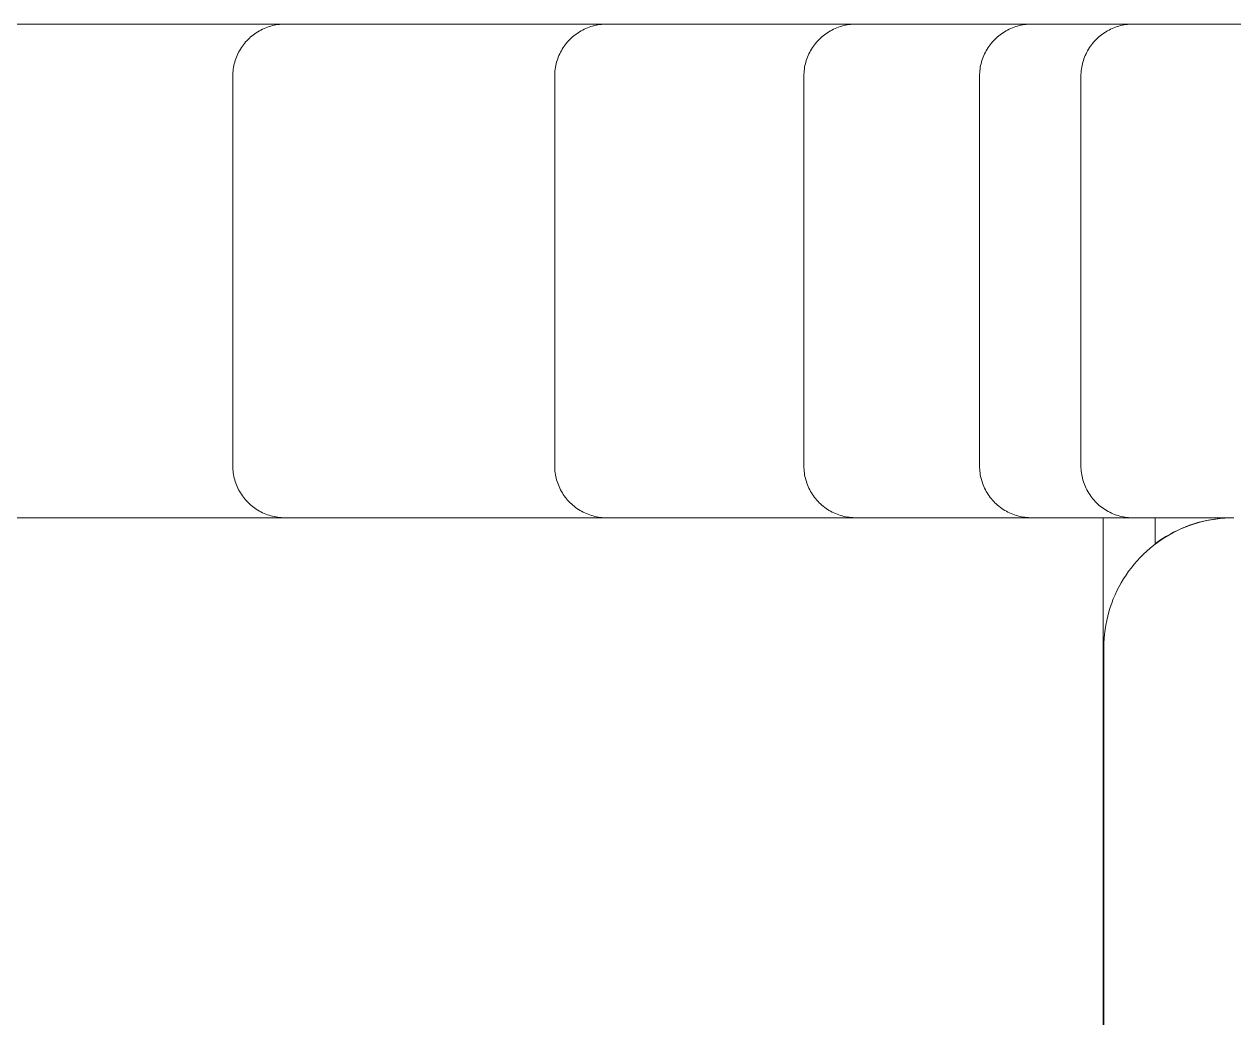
# Model space of a CAD drawing. Header units: inches. Extents: x -6 to 195, y -3 to 126.
# Drawn here: x 161.195 to 164.859, y 123.336 to 126.348 of the extents above; entities that cross this region are included whole.
import ezdxf

# ---------------------------------------------------------------- set-up
doc = ezdxf.new("R2010")
doc.units = ezdxf.units.IN
doc.layers.add('ZANO_R', color=7, linetype='Continuous', lineweight=0)

msp = doc.modelspace()

# ---------------------------------------------------------------- linework, layer by layer
at = {"layer": 'ZANO_R'}
for p, q in [((161.7660766697873, 126.3482925959115), (160.7932548494441, 126.3482925959115)), ((161.980539014346, 126.3482925959115), (161.7660766697873, 126.3482925959115)), ((161.9367511474138, 126.3409138171301), (161.9419035549981, 126.3424527971383)), ((161.9419035549981, 126.3424527971383), (161.9471055013296, 126.3438149710405)), ((161.9471055013296, 126.3438149710405), (161.9523509211722, 126.3449987506033)), ((161.9523509211722, 126.3449987506033), (161.9576336986006, 126.3460027555916)), ((161.9576336986006, 126.3460027555916), (161.9629476741329, 126.3468258153816)), ((161.9629476741329, 126.3468258153816), (161.9682866519115, 126.3474669703219)), ((161.9682866519115, 126.3474669703219), (161.9736444069267, 126.3479254728545)), ((161.9736444069267, 126.3479254728545), (161.9790146922765, 126.3482007883863)), ((161.9790146922765, 126.3482007883863), (161.9843912464476, 126.3482925959115)), ((162.784770267368, 126.3482925959115), (161.9843912464476, 126.3482925959115)), ((162.9555123998025, 126.3482925959115), (162.784770267368, 126.3482925959115)), ((162.9116703975087, 126.3409138171305), (162.9168228050926, 126.3424527971388)), ((162.9168228050926, 126.3424527971388), (162.9220247514245, 126.343814971041)), ((162.9220247514245, 126.343814971041), (162.9272701712671, 126.3449987506037)), ((162.9272701712671, 126.3449987506037), (162.9325529486955, 126.3460027555921)), ((162.9325529486955, 126.3460027555921), (162.9378669242278, 126.3468258153821)), ((162.9378669242278, 126.3468258153821), (162.9432059020064, 126.3474669703223)), ((162.9432059020064, 126.3474669703223), (162.9485636570221, 126.347925472855)), ((162.9485636570221, 126.347925472855), (162.9539339423718, 126.3482007883863)), ((162.9539339423718, 126.3482007883863), (162.9593104965429, 126.3482925959115)), ((163.5841750930122, 126.3482925959115), (162.9593104965429, 126.3482925959115)), ((163.7105114290666, 126.3482925959115), (163.5841750930122, 126.3482925959115)), ((163.6666310403493, 126.3409138171305), (163.6717834479332, 126.3424527971388)), ((163.6717834479332, 126.3424527971388), (163.6769853942651, 126.343814971041)), ((163.6769853942651, 126.343814971041), (163.6822308141077, 126.3449987506033)), ((163.6822308141077, 126.3449987506033), (163.6875135915361, 126.3460027555921)), ((163.6875135915361, 126.3460027555921), (163.6928275670689, 126.3468258153821)), ((163.6928275670689, 126.3468258153821), (163.698166544847, 126.3474669703223)), ((163.698166544847, 126.3474669703223), (163.7035242998627, 126.347925472855)), ((163.7035242998627, 126.347925472855), (163.708894585212, 126.3482007883863)), ((163.708894585212, 126.3482007883863), (163.7142711393835, 126.3482925959115)), ((164.1612232603748, 126.3482925959115), (163.7142711393835, 126.3482925959115)), ((164.2426435799571, 126.3482925959115), (164.1612232603748, 126.3482925959115)), ((164.1987357536109, 126.3409138171301), (164.2038881611948, 126.3424527971383)), ((164.2038881611948, 126.3424527971383), (164.2090901075267, 126.3438149710405)), ((164.2090901075267, 126.3438149710405), (164.2143355273693, 126.3449987506028)), ((164.2143355273693, 126.3449987506028), (164.2196183047977, 126.3460027555916)), ((164.2196183047977, 126.3460027555916), (164.22493228033, 126.3468258153816)), ((164.22493228033, 126.3468258153816), (164.2302712581086, 126.3474669703219)), ((164.2302712581086, 126.3474669703219), (164.2356290131238, 126.3479254728545)), ((164.2356290131238, 126.3479254728545), (164.2409992984735, 126.3482007883863)), ((164.2409992984735, 126.3482007883863), (164.2463758526446, 126.3482925959115)), ((164.5137002241627, 126.3482925959115), (164.2463758526446, 126.3482925959115)), ((164.5059424720821, 126.3409138171296), (164.511094879666, 126.3424527971379)), ((164.511094879666, 126.3424527971379), (164.5162968259974, 126.34381497104)), ((164.5498630863262, 126.3482925959115), (164.5137002241627, 126.3482925959115)), ((164.5162968259974, 126.34381497104), (164.52154224584, 126.3449987506028)), ((164.52154224584, 126.3449987506028), (164.5268250232684, 126.3460027555916)), ((164.5268250232684, 126.3460027555916), (164.5321389988012, 126.3468258153816)), ((164.5321389988012, 126.3468258153816), (164.5374779765793, 126.3474669703219)), ((164.5374779765793, 126.3474669703219), (164.542835731595, 126.3479254728545)), ((164.542835731595, 126.3479254728545), (164.5482060169443, 126.3482007883863)), ((164.5482060169443, 126.3482007883863), (164.5535825711154, 126.3482925959115)), ((164.6402532789261, 126.3482925959115), (164.5535825711154, 126.3482925959115)), ((182.0476916458065, 126.3482925959111), (164.6402532789261, 126.3482925959115)), ((161.8730358191301, 126.3021676676735), (161.8769025347674, 126.3059045478635)), ((161.8769025347674, 126.3059045478635), (161.8808945774344, 126.3095072355718)), ((161.8808945774344, 126.3095072355718), (161.8850072925879, 126.3129715302248)), ((161.8850072925879, 126.3129715302248), (161.8892358849857, 126.3162933926105)), ((161.8892358849857, 126.3162933926105), (161.8935754242784, 126.3194689495858)), ((161.8935754242784, 126.3194689495858), (161.8980208507578, 126.3224944985932)), ((161.8980208507578, 126.3224944985932), (161.9025669812545, 126.3253665119778)), ((161.9025669812545, 126.3253665119778), (161.9072085151847, 126.3280816411007)), ((161.9072085151847, 126.3280816411007), (161.9119400407267, 126.3306367202431)), ((161.9119400407267, 126.3306367202431), (161.9167560411338, 126.3330287702961)), ((161.9167560411338, 126.3330287702961), (161.9216509011644, 126.3352550022369)), ((161.9216509011644, 126.3352550022369), (161.9266189136315, 126.3373128203789)), ((161.9266189136315, 126.3373128203789), (161.9316542860543, 126.3391998253978)), ((161.9316542860543, 126.3391998253978), (161.9367511474138, 126.3409138171301)), ((162.8479550692246, 126.302167667674), (162.8518217848618, 126.3059045478644)), ((162.8518217848618, 126.3059045478644), (162.8558138275289, 126.3095072355727)), ((162.8558138275289, 126.3095072355727), (162.8599265426819, 126.3129715302257)), ((162.8599265426819, 126.3129715302257), (162.8641551350802, 126.3162933926114)), ((162.8641551350802, 126.3162933926114), (162.8684946743729, 126.3194689495867)), ((162.8684946743729, 126.3194689495867), (162.8729401008522, 126.3224944985941)), ((162.8729401008522, 126.3224944985941), (162.8774862313494, 126.3253665119787)), ((162.8774862313494, 126.3253665119787), (162.8821277652792, 126.3280816411016)), ((162.8821277652792, 126.3280816411016), (162.8868592908211, 126.3306367202435)), ((162.8868592908211, 126.3306367202435), (162.8916752912282, 126.333028770297)), ((162.8916752912282, 126.333028770297), (162.8965701512593, 126.3352550022378)), ((162.8965701512593, 126.3352550022378), (162.9015381637264, 126.3373128203793)), ((162.9015381637264, 126.3373128203793), (162.9065735361492, 126.3391998253983)), ((162.9065735361492, 126.3391998253983), (162.9116703975087, 126.3409138171305)), ((163.6029157120652, 126.302167667674), (163.6067824277025, 126.3059045478644)), ((163.6067824277025, 126.3059045478644), (163.6107744703695, 126.3095072355727)), ((163.6107744703695, 126.3095072355727), (163.614887185523, 126.3129715302257)), ((163.614887185523, 126.3129715302257), (163.6191157779208, 126.3162933926114)), ((163.6191157779208, 126.3162933926114), (163.6234553172135, 126.3194689495867)), ((163.6234553172135, 126.3194689495867), (163.6279007436929, 126.3224944985941)), ((163.6279007436929, 126.3224944985941), (163.6324468741896, 126.3253665119787)), ((163.6324468741896, 126.3253665119787), (163.6370884081198, 126.3280816411016)), ((163.6370884081198, 126.3280816411016), (163.6418199336617, 126.3306367202435)), ((163.6418199336617, 126.3306367202435), (163.6466359340689, 126.3330287702966)), ((163.6466359340689, 126.3330287702966), (163.6515307940999, 126.3352550022378)), ((163.6515307940999, 126.3352550022378), (163.656498806567, 126.3373128203793)), ((163.656498806567, 126.3373128203793), (163.6615341789898, 126.3391998253983)), ((163.6615341789898, 126.3391998253983), (163.6666310403493, 126.3409138171305)), ((164.1350204253272, 126.3021676676735), (164.1388871409645, 126.3059045478635)), ((164.1388871409645, 126.3059045478635), (164.1428791836315, 126.3095072355718)), ((164.1428791836315, 126.3095072355718), (164.146991898785, 126.3129715302248)), ((164.146991898785, 126.3129715302248), (164.1512204911828, 126.3162933926105)), ((164.1512204911828, 126.3162933926105), (164.1555600304755, 126.3194689495858)), ((164.1555600304755, 126.3194689495858), (164.1600054569549, 126.3224944985932)), ((164.1600054569549, 126.3224944985932), (164.1645515874516, 126.3253665119778)), ((164.1645515874516, 126.3253665119778), (164.1691931213818, 126.3280816411007)), ((164.1691931213818, 126.3280816411007), (164.1739246469238, 126.3306367202431)), ((164.1739246469238, 126.3306367202431), (164.1787406473309, 126.3330287702961)), ((164.1787406473309, 126.3330287702961), (164.1836355073615, 126.3352550022369)), ((164.1836355073615, 126.3352550022369), (164.1886035198286, 126.3373128203789)), ((164.1886035198286, 126.3373128203789), (164.1936388922513, 126.3391998253974)), ((164.1936388922513, 126.3391998253974), (164.1987357536109, 126.3409138171301)), ((164.4422271437984, 126.3021676676726), (164.4460938594357, 126.3059045478631)), ((164.4460938594357, 126.3059045478631), (164.4500859021027, 126.3095072355713)), ((164.4500859021027, 126.3095072355713), (164.4541986172562, 126.3129715302243)), ((164.4541986172562, 126.3129715302243), (164.458427209654, 126.3162933926101)), ((164.458427209654, 126.3162933926101), (164.4627667489467, 126.3194689495854)), ((164.4627667489467, 126.3194689495854), (164.4672121754261, 126.3224944985927)), ((164.4672121754261, 126.3224944985927), (164.4717583059228, 126.3253665119773)), ((164.4717583059228, 126.3253665119773), (164.476399839853, 126.3280816411002)), ((164.476399839853, 126.3280816411002), (164.481131365395, 126.3306367202422)), ((164.481131365395, 126.3306367202422), (164.4859473658016, 126.3330287702956)), ((164.4859473658016, 126.3330287702956), (164.4908422258327, 126.3352550022364)), ((164.4908422258327, 126.3352550022364), (164.4958102382998, 126.3373128203784)), ((164.4958102382998, 126.3373128203784), (164.5008456107225, 126.3391998253974)), ((164.5008456107225, 126.3391998253974), (164.5059424720821, 126.3409138171296)), ((161.8471218457025, 126.2679949716189), (161.8498369748254, 126.2726365055487)), ((161.8498369748254, 126.2726365055487), (161.85270898821, 126.2771826360458)), ((161.85270898821, 126.2771826360458), (161.8557345372174, 126.2816280625248)), ((161.8557345372174, 126.2816280625248), (161.8589100941927, 126.2859676018174)), ((161.8589100941927, 126.2859676018174), (161.8622319565784, 126.2901961942157)), ((161.8622319565784, 126.2901961942157), (161.8656962512318, 126.2943089093687)), ((161.8656962512318, 126.2943089093687), (161.8692989389397, 126.2983009520358)), ((161.8692989389397, 126.2983009520358), (161.8730358191301, 126.3021676676735)), ((162.822041095797, 126.2679949716194), (162.8247562249198, 126.2726365055496)), ((162.8247562249198, 126.2726365055496), (162.8276282383044, 126.2771826360463)), ((162.8276282383044, 126.2771826360463), (162.8306537873118, 126.2816280625257)), ((162.8306537873118, 126.2816280625257), (162.8338293442871, 126.2859676018184)), ((162.8338293442871, 126.2859676018184), (162.8371512066724, 126.2901961942162)), ((162.8371512066724, 126.2901961942162), (162.8406155013258, 126.2943089093696)), ((162.8406155013258, 126.2943089093696), (162.8442181890341, 126.2983009520367)), ((162.8442181890341, 126.2983009520367), (162.8479550692246, 126.302167667674)), ((163.5770017386376, 126.2679949716194), (163.5797168677605, 126.2726365055491)), ((163.5797168677605, 126.2726365055491), (163.5825888811451, 126.2771826360463)), ((163.5825888811451, 126.2771826360463), (163.5856144301524, 126.2816280625252)), ((163.5856144301524, 126.2816280625252), (163.5887899871277, 126.2859676018184)), ((163.5887899871277, 126.2859676018184), (163.5921118495135, 126.2901961942162)), ((163.5921118495135, 126.2901961942162), (163.5955761441664, 126.2943089093696)), ((163.5955761441664, 126.2943089093696), (163.5991788318747, 126.2983009520367)), ((163.5991788318747, 126.2983009520367), (163.6029157120652, 126.302167667674)), ((164.1091064518996, 126.2679949716189), (164.1118215810225, 126.2726365055487)), ((164.1118215810225, 126.2726365055487), (164.1146935944071, 126.2771826360458)), ((164.1146935944071, 126.2771826360458), (164.1177191434144, 126.2816280625248)), ((164.1177191434144, 126.2816280625248), (164.1208947003897, 126.2859676018174)), ((164.1208947003897, 126.2859676018174), (164.1242165627755, 126.2901961942157)), ((164.1242165627755, 126.2901961942157), (164.1276808574285, 126.2943089093687)), ((164.1276808574285, 126.2943089093687), (164.1312835451367, 126.2983009520358)), ((164.1312835451367, 126.2983009520358), (164.1350204253272, 126.3021676676735)), ((164.4163131703708, 126.2679949716185), (164.4190282994937, 126.2726365055482)), ((164.4190282994937, 126.2726365055482), (164.4219003128787, 126.2771826360454)), ((164.4219003128787, 126.2771826360454), (164.4249258618861, 126.2816280625243)), ((164.4249258618861, 126.2816280625243), (164.4281014188609, 126.285967601817)), ((164.4281014188609, 126.285967601817), (164.4314232812467, 126.2901961942152)), ((164.4314232812467, 126.2901961942152), (164.4348875759001, 126.2943089093683)), ((164.4348875759001, 126.2943089093683), (164.4384902636079, 126.2983009520353)), ((164.4384902636079, 126.2983009520353), (164.4422271437984, 126.3021676676726)), ((161.8313885157627, 126.2280979854741), (161.8327506896649, 126.2332999318055)), ((161.8327506896649, 126.2332999318055), (161.8342896696736, 126.2384523393894)), ((161.8342896696736, 126.2384523393894), (161.8360036614058, 126.2435492007489)), ((161.8360036614058, 126.2435492007489), (161.8378906664248, 126.2485845731717)), ((161.8378906664248, 126.2485845731717), (161.8399484845663, 126.2535525856388)), ((161.8399484845663, 126.2535525856388), (161.8421747165075, 126.2584474456698)), ((161.8421747165075, 126.2584474456698), (161.8445667665605, 126.263263446077)), ((161.8445667665605, 126.263263446077), (161.8471218457025, 126.2679949716189)), ((162.8063077658571, 126.2280979854741), (162.8076699397598, 126.233299931806)), ((162.8076699397598, 126.233299931806), (162.809208919768, 126.2384523393898)), ((162.809208919768, 126.2384523393898), (162.8109229115003, 126.2435492007494)), ((162.8109229115003, 126.2435492007494), (162.8128099165187, 126.2485845731721)), ((162.8128099165187, 126.2485845731721), (162.8148677346608, 126.2535525856392)), ((162.8148677346608, 126.2535525856392), (162.8170939666015, 126.2584474456703)), ((162.8170939666015, 126.2584474456703), (162.819486016655, 126.2632634460774)), ((162.819486016655, 126.2632634460774), (162.822041095797, 126.2679949716194)), ((163.5612684086982, 126.2280979854741), (163.5626305826004, 126.233299931806)), ((163.5626305826004, 126.233299931806), (163.5641695626086, 126.2384523393898)), ((163.5641695626086, 126.2384523393898), (163.5658835543409, 126.2435492007494)), ((163.5658835543409, 126.2435492007494), (163.5677705593598, 126.2485845731721)), ((163.5677705593598, 126.2485845731721), (163.5698283775014, 126.2535525856392)), ((163.5698283775014, 126.2535525856392), (163.5720546094421, 126.2584474456703)), ((163.5720546094421, 126.2584474456703), (163.5744466594956, 126.263263446077)), ((163.5744466594956, 126.263263446077), (163.5770017386376, 126.2679949716194)), ((164.0933731219598, 126.2280979854741), (164.0947352958619, 126.2332999318055)), ((164.0947352958619, 126.2332999318055), (164.0962742758702, 126.2384523393894)), ((164.0962742758702, 126.2384523393894), (164.0979882676029, 126.2435492007489)), ((164.0979882676029, 126.2435492007489), (164.0998752726218, 126.2485845731717)), ((164.0998752726218, 126.2485845731717), (164.1019330907634, 126.2535525856388)), ((164.1019330907634, 126.2535525856388), (164.1041593227046, 126.2584474456698)), ((164.1041593227046, 126.2584474456698), (164.1065513727576, 126.2632634460765)), ((164.1065513727576, 126.2632634460765), (164.1091064518996, 126.2679949716189)), ((164.400579840431, 126.2280979854736), (164.4019420143331, 126.2332999318055)), ((164.4019420143331, 126.2332999318055), (164.4034809943414, 126.2384523393894)), ((164.4034809943414, 126.2384523393894), (164.4051949860741, 126.2435492007489)), ((164.4051949860741, 126.2435492007489), (164.407081991093, 126.2485845731717)), ((164.407081991093, 126.2485845731717), (164.4091398092346, 126.2535525856383)), ((164.4091398092346, 126.2535525856383), (164.4113660411758, 126.2584474456694)), ((164.4113660411758, 126.2584474456694), (164.4137580912288, 126.2632634460765)), ((164.4137580912288, 126.2632634460765), (164.4163131703708, 126.2679949716185)), ((161.8269108908921, 126.1908122403556), (161.8270026984169, 126.1961887945267)), ((161.8270026984169, 126.1961887945267), (161.8272780139487, 126.2015590798765)), ((161.8272780139487, 126.2015590798765), (161.8277365164813, 126.2069168348917)), ((161.8277365164813, 126.2069168348917), (161.8283776714215, 126.2122558126703)), ((161.8283776714215, 126.2122558126703), (161.8292007312116, 126.2175697882026)), ((161.8292007312116, 126.2175697882026), (161.8302047362004, 126.2228525656315)), ((161.8302047362004, 126.2228525656315), (161.8313885157627, 126.2280979854741)), ((162.801830140987, 126.1908122403556), (162.8019219485122, 126.1961887945267)), ((162.8019219485122, 126.1961887945267), (162.8021972640436, 126.2015590798765)), ((162.8021972640436, 126.2015590798765), (162.8026557665762, 126.2069168348917)), ((162.8026557665762, 126.2069168348917), (162.8032969215164, 126.2122558126703)), ((162.8032969215164, 126.2122558126703), (162.804119981306, 126.217569788203)), ((162.804119981306, 126.217569788203), (162.8051239862948, 126.2228525656315)), ((162.8051239862948, 126.2228525656315), (162.8063077658571, 126.2280979854741)), ((163.5567907838276, 126.1908122403556), (163.5568825913529, 126.1961887945267)), ((163.5568825913529, 126.1961887945267), (163.5571579068842, 126.2015590798765)), ((163.5571579068842, 126.2015590798765), (163.5576164094168, 126.2069168348917)), ((163.5576164094168, 126.2069168348917), (163.5582575643571, 126.2122558126703)), ((163.5582575643571, 126.2122558126703), (163.5590806241471, 126.217569788203)), ((163.5590806241471, 126.217569788203), (163.5600846291354, 126.2228525656315)), ((163.5600846291354, 126.2228525656315), (163.5612684086982, 126.2280979854741)), ((164.0888954970892, 126.1908122403556), (164.088987304614, 126.1961887945267)), ((164.088987304614, 126.1961887945267), (164.0892626201457, 126.2015590798765)), ((164.0892626201457, 126.2015590798765), (164.0897211226784, 126.2069168348917)), ((164.0897211226784, 126.2069168348917), (164.0903622776186, 126.2122558126703)), ((164.0903622776186, 126.2122558126703), (164.0911853374087, 126.2175697882026)), ((164.0911853374087, 126.2175697882026), (164.0921893423974, 126.2228525656315)), ((164.0921893423974, 126.2228525656315), (164.0933731219598, 126.2280979854741)), ((164.3961022155599, 126.1908122403556), (164.3961940230847, 126.1961887945267)), ((164.3961940230847, 126.1961887945267), (164.3964693386165, 126.2015590798765)), ((164.3964693386165, 126.2015590798765), (164.3969278411496, 126.2069168348917)), ((164.3969278411496, 126.2069168348917), (164.3975689960898, 126.2122558126703)), ((164.3975689960898, 126.2122558126703), (164.3983920558799, 126.2175697882026)), ((164.3983920558799, 126.2175697882026), (164.3993960608686, 126.222852565631)), ((164.3993960608686, 126.222852565631), (164.400579840431, 126.2280979854736)), ((161.8269108908921, 125.0097095736892), (161.8269108908921, 126.1908122403556)), ((162.801830140987, 125.0097095736892), (162.801830140987, 126.1908122403556)), ((163.5567907838276, 125.0097095736892), (163.5567907838276, 126.1908122403556)), ((164.0888954970892, 125.0097095736892), (164.0888954970892, 126.1908122403556)), ((164.3961022155599, 125.0097095736892), (164.3961022155599, 126.1908122403556)), ((161.8270026984173, 125.0043330195181), (161.8269108908921, 125.0097095736892)), ((161.8272780139487, 124.9989627341683), (161.8270026984173, 125.0043330195181)), ((161.8277365164818, 124.9936049791531), (161.8272780139487, 124.9989627341683)), ((161.828377671422, 124.9882660013745), (161.8277365164818, 124.9936049791531)), ((161.829200731212, 124.9829520258422), (161.828377671422, 124.9882660013745)), ((162.8019233933296, 125.0042908898258), (162.8018301409875, 125.0097095736892)), ((162.802203039962, 124.9988786233348), (162.8019233933296, 125.0042908898258)), ((162.8026687496977, 124.9934791839887), (162.802203039962, 124.9988786233348)), ((162.8033199709948, 124.9880989663693), (162.8026687496977, 124.9934791839887)), ((162.8041559326084, 124.9827443422937), (162.8033199709948, 124.9880989663693)), ((163.5568836012517, 125.0043035373674), (163.5567907838276, 125.0097095736892)), ((163.5571619441248, 124.9989038735789), (163.5568836012517, 125.0043035373674)), ((163.5576254843422, 124.9935169473451), (163.5571619441248, 124.9989038735789)), ((163.5582736754909, 124.9881491086721), (163.5576254843422, 124.9935169473451)), ((163.5591057534957, 124.9828066850669), (163.5582736754909, 124.9881491086721)), ((164.0889884214384, 125.0043004252311), (164.0888954970892, 125.0097095736892)), ((164.0892670848411, 124.9988976603199), (164.0889884214384, 125.0043004252311)), ((164.0897311584363, 124.9935076549696), (164.0892670848411, 124.9988976603199)), ((164.0903800945525, 124.9881367701364), (164.0897311584363, 124.9935076549696)), ((164.0912131273544, 124.9827913442105), (164.0903800945525, 124.9881367701364)), ((164.3961964851483, 125.004261422343), (164.3961022155599, 125.0097095736892)), ((164.3964791812059, 124.9988197936541), (164.3961964851483, 125.004261422343)), ((164.3969499652817, 124.993391202474), (164.3964791812059, 124.9988197936541)), ((164.3976082737418, 124.9879821480449), (164.3969499652817, 124.993391202474)), ((164.398453318443, 124.9825991062189), (164.3976082737418, 124.9879821480449)), ((161.8302047362008, 124.9776692484138), (161.829200731212, 124.9829520258422)), ((161.8313885157631, 124.9724238285712), (161.8302047362008, 124.9776692484138)), ((161.8327506896658, 124.9672218822398), (161.8313885157631, 124.9724238285712)), ((161.834289669674, 124.9620694746554), (161.8327506896658, 124.9672218822398)), ((161.8360036614063, 124.9569726132959), (161.834289669674, 124.9620694746554)), ((161.8378906664252, 124.9519372408731), (161.8360036614063, 124.9569726132959)), ((161.8399484845668, 124.9469692284065), (161.8378906664252, 124.9519372408731)), ((162.8051756445057, 124.9774216532692), (162.8041559326084, 124.9827443422937)), ((162.8063778990368, 124.9721372029803), (162.8051756445057, 124.9774216532692)), ((162.8077612723655, 124.966897249828), (162.8063778990368, 124.9721372029803)), ((162.8093241261572, 124.9617079995123), (162.8077612723655, 124.966897249828)), ((162.8110646095161, 124.9565755976882), (162.8093241261572, 124.9617079995123)), ((162.8129806611796, 124.9515061226825), (162.8110646095161, 124.9565755976882)), ((162.8150700119586, 124.9465055782989), (162.8129806611796, 124.9515061226825)), ((163.5601207375189, 124.9774959740771), (163.5591057534957, 124.9828066850669)), ((163.5613174311165, 124.9722232358681), (163.5601207375189, 124.9774959740771)), ((163.5626944236487, 124.9669946858448), (163.5613174311165, 124.9722232358681)), ((163.5642500919425, 124.9618164873218), (163.5626944236487, 124.9669946858448)), ((163.5659826022061, 124.9566947442618), (163.5642500919425, 124.9618164873218)), ((163.567889912189, 124.9516354940788), (163.5659826022061, 124.9566947442618)), ((163.5699697735904, 124.9466447005211), (163.567889912189, 124.9516354940788)), ((164.0922292737478, 124.9774776855384), (164.0912131273544, 124.9827913442105)), ((164.0934273345388, 124.972202064976), (164.0922292737478, 124.9774776855384)), ((164.0948058958488, 124.9669707084895), (164.0934273345388, 124.972202064976)), ((164.0963633307838, 124.9617897898065), (164.0948058958488, 124.9669707084895)), ((164.098097801354, 124.9566654231317), (164.0963633307838, 124.9617897898065)), ((164.100007260643, 124.9516036559307), (164.098097801354, 124.9566654231317)), ((164.1020894552234, 124.9466104617918), (164.100007260643, 124.9516036559307)), ((164.3994840876771, 124.9772485217054), (164.398453318443, 124.9825991062189)), ((164.4006993473822, 124.9719368003562), (164.3994840876771, 124.9772485217054)), ((164.4020976426195, 124.9666703014927), (164.4006993473822, 124.9719368003562)), ((164.4036772993159, 124.9614553302972), (164.4020976426195, 124.9666703014927)), ((164.405436426267, 124.9562981302606), (164.4036772993159, 124.9614553302972)), ((164.4073729174038, 124.9512048757097), (164.405436426267, 124.9562981302606)), ((164.409484454311, 124.9461816644125), (164.4073729174038, 124.9512048757097)), ((161.842174716508, 124.9420743683754), (161.8399484845668, 124.9469692284065)), ((161.844566766561, 124.9372583679683), (161.842174716508, 124.9420743683754)), ((161.847121845703, 124.9325268424263), (161.844566766561, 124.9372583679683)), ((161.8498369748263, 124.9278853084966), (161.847121845703, 124.9325268424263)), ((161.8527089882109, 124.9233391779994), (161.8498369748263, 124.9278853084966)), ((161.8557345372183, 124.9188937515205), (161.8527089882109, 124.9233391779994)), ((161.8589100941936, 124.9145542122278), (161.8557345372183, 124.9188937515205)), ((161.8622319565793, 124.91032561983), (161.8589100941936, 124.9145542122278)), ((162.8173301874253, 124.9415798867062), (162.8150700119586, 124.9465055782989)), ((162.8197585108428, 124.9367348814235), (162.8173301874253, 124.9415798867062)), ((162.8223521063364, 124.9319763004141), (162.8197585108428, 124.9367348814235)), ((162.8251079022989, 124.9273097792875), (162.8223521063364, 124.9319763004141)), ((162.8280226350275, 124.9227408446272), (162.8251079022989, 124.9273097792875)), ((162.8310928525912, 124.9182749074444), (162.8280226350275, 124.9227408446272)), ((162.8343149189159, 124.9139172567693), (162.8310928525912, 124.9182749074444)), ((162.8376850180939, 124.9096730533879), (162.8343149189159, 124.9139172567693)), ((163.5722197347086, 124.9417282466416), (163.5699697735904, 124.9466447005211)), ((163.5746371433324, 124.9368919278631), (163.5722197347086, 124.9417282466416)), ((163.5772191498663, 124.932141445146), (163.5746371433324, 124.9368919278631)), ((163.5799627106899, 124.9274823982705), (163.5772191498663, 124.932141445146)), ((163.5828645917459, 124.9229202792317), (163.5799627106899, 124.9274823982705)), ((163.5859213723511, 124.9184604657698), (163.5828645917459, 124.9229202792317)), ((163.5891294492308, 124.9141082150286), (163.5859213723511, 124.9184604657698)), ((163.592485040765, 124.9098686573579), (163.5891294492308, 124.9141082150286)), ((164.1043419278158, 124.9416917333792), (164.1020894552234, 124.9466104617918)), ((164.1067620201898, 124.9368532754766), (164.1043419278158, 124.9416917333792)), ((164.1093468762992, 124.9321007981362), (164.1067620201898, 124.9368532754766)), ((164.1120934456544, 124.9274399099427), (164.1093468762992, 124.9321007981362)), ((164.1149984869226, 124.9228761113923), (164.1120934456544, 124.9274399099427)), ((164.1180585717498, 124.9184147884021), (164.1149984869226, 124.9228761113923)), ((164.1212700888113, 124.9140612059527), (164.1180585717498, 124.9184147884021)), ((164.1246292480701, 124.9098205018781), (164.1212700888113, 124.9140612059527)), ((164.4117685090055, 124.941234510281), (164.409484454311, 124.9461816644125)), ((164.4142223469607, 124.9363693361693), (164.4117685090055, 124.941234510281)), ((164.4168430303821, 124.9315919667829), (164.4142223469607, 124.9363693361693)), ((164.4196274217229, 124.9269081217058), (164.4168430303821, 124.9315919667829)), ((164.4225721874418, 124.9223234085516), (164.4196274217229, 124.9269081217058)), ((164.4256738019931, 124.917843316251), (164.4225721874418, 124.9223234085516)), ((164.4289285520481, 124.9134732084804), (164.4256738019931, 124.917843316251)), ((164.4323325409405, 124.9092183172397), (164.4289285520481, 124.9134732084804)), ((161.8656962512323, 124.9062129046765), (161.8622319565793, 124.91032561983)), ((161.8692989389401, 124.9022208620095), (161.8656962512323, 124.9062129046765)), ((161.8730358191306, 124.8983541463722), (161.8692989389401, 124.9022208620095)), ((161.8769025347679, 124.8946172661817), (161.8730358191306, 124.8983541463722)), ((161.8808945774349, 124.8910145784739), (161.8769025347679, 124.8946172661817)), ((161.8850072925884, 124.8875502838205), (161.8808945774349, 124.8910145784739)), ((161.8892358849862, 124.8842284214347), (161.8850072925884, 124.8875502838205)), ((161.8935754242793, 124.8810528644594), (161.8892358849862, 124.8842284214347)), ((161.8980208507583, 124.8780273154521), (161.8935754242793, 124.8810528644594)), ((161.9025669812554, 124.8751553020675), (161.8980208507583, 124.8780273154521)), ((162.8411991589005, 124.9055473237313), (162.8376850180939, 124.9096730533879)), ((162.844853179522, 124.9015449539202), (162.8411991589005, 124.9055473237313)), ((162.8486427524845, 124.8976706839794), (162.844853179522, 124.9015449539202)), ((162.8525633897789, 124.8939291022266), (162.8486427524845, 124.8976706839794)), ((162.8566104481756, 124.8903246398336), (162.8525633897789, 124.8939291022266)), ((162.8607791347249, 124.8868615655829), (162.8566104481756, 124.8903246398336)), ((162.8650645124303, 124.8835439808099), (162.8607791347249, 124.8868615655829)), ((162.8694615060999, 124.880375814545), (162.8650645124303, 124.8835439808099)), ((162.8739649083527, 124.8773608188635), (162.8694615060999, 124.880375814545)), ((162.8785693857881, 124.8745025644389), (162.8739649083527, 124.8773608188635)), ((163.595984191446, 124.9057467902694), (163.592485040765, 124.9098686573579)), ((163.5996227765404, 124.9017474725406), (163.595984191446, 124.9057467902694)), ((163.6033965069537, 124.8978754184927), (163.5996227765404, 124.9017474725406)), ((163.6073009342836, 124.8941351924291), (163.6033965069537, 124.8978754184927)), ((163.6113314560657, 124.8905312032571), (163.6073009342836, 124.8941351924291)), ((163.6154833211967, 124.8870676992919), (163.6113314560657, 124.8905312032571)), ((163.6197516355364, 124.8837487632454), (163.6154833211967, 124.8870676992919)), ((163.6241313676774, 124.8805783074172), (163.6197516355364, 124.8837487632454)), ((163.6286173548733, 124.8775600690801), (163.6241313676774, 124.8805783074172)), ((163.6332043091284, 124.874697606077), (163.6286173548733, 124.8775600690801)), ((164.1281320852513, 124.9056976807979), (164.1246292480701, 124.9098205018781)), ((164.1317744665198, 124.9016976082148), (164.1281320852513, 124.9056976807979)), ((164.1355520933594, 124.8978250047703), (164.1317744665198, 124.9016976082148)), ((164.1394605076443, 124.8940844406748), (164.1355520933594, 124.8978250047703)), ((164.1434950969033, 124.8904803303144), (164.1394605076443, 124.8940844406748)), ((164.1476510997595, 124.8870169270408), (164.1434950969033, 124.8904803303144)), ((164.1519236115514, 124.8836983181509), (164.1476510997595, 124.8870169270408)), ((164.1563075901213, 124.8805284200653), (164.1519236115514, 124.8836983181509)), ((164.1607978617649, 124.8775109737039), (164.1563075901213, 124.8805284200653)), ((164.1653891273372, 124.8746495400733), (164.1607978617649, 124.8775109737039)), ((164.4358816933309, 124.9050837365894), (164.4323325409405, 124.9092183172397)), ((164.4395717600878, 124.9010744165498), (164.4358816933309, 124.9050837365894)), ((164.4433983233725, 124.897195157178), (164.4395717600878, 124.9010744165498)), ((164.4473568019298, 124.8934506028177), (164.4433983233725, 124.897195157178)), ((164.4514424565723, 124.8898452365406), (164.4473568019298, 124.8934506028177)), ((164.4556503958543, 124.8863833747805), (164.4514424565723, 124.8898452365406)), ((164.4599755819277, 124.8830691621624), (164.4556503958543, 124.8863833747805)), ((164.464412836574, 124.8799065665435), (164.4599755819277, 124.8830691621624)), ((164.4689568474032, 124.8768993742597), (164.464412836574, 124.8799065665435)), ((164.4736021742142, 124.8740511855958), (164.4689568474032, 124.8768993742597)), ((135.0537453258758, 124.8522292181337), (164.4632017258791, 124.8522292181333)), ((161.9072085151852, 124.8724401729446), (161.9025669812554, 124.8751553020675)), ((161.9119400407271, 124.8698850938026), (161.9072085151852, 124.8724401729446)), ((161.9167560411342, 124.8674930437492), (161.9119400407271, 124.8698850938026)), ((161.9216509011649, 124.8652668118084), (161.9167560411342, 124.8674930437492)), ((161.926618913632, 124.8632089936664), (161.9216509011649, 124.8652668118084)), ((161.9316542860547, 124.8613219886479), (161.926618913632, 124.8632089936664)), ((161.9367511474143, 124.8596079969152), (161.9316542860547, 124.8613219886479)), ((161.9419035549981, 124.8580690169069), (161.9367511474143, 124.8596079969152)), ((161.9471055013296, 124.8567068430048), (161.9419035549981, 124.8580690169069)), ((161.9523509211722, 124.855523063442), (161.9471055013296, 124.8567068430048)), ((161.9576336986006, 124.8545190584532), (161.9523509211722, 124.855523063442)), ((161.9629476741334, 124.8536959986632), (161.9576336986006, 124.8545190584532)), ((161.9682866519115, 124.8530548437229), (161.9629476741334, 124.8536959986632)), ((161.9736444069272, 124.8525963411903), (161.9682866519115, 124.8530548437229)), ((161.9790146922765, 124.8523210256585), (161.9736444069272, 124.8525963411903)), ((161.9843912464476, 124.8522292181337), (161.9790146922765, 124.8523210256585)), ((162.8832694853018, 124.8718044363154), (162.8785693857881, 124.8745025644389)), ((162.8880596405434, 124.8692696298986), (162.8832694853018, 124.8718044363154)), ((162.8929341785097, 124.866901147172), (162.8880596405434, 124.8692696298986)), ((162.8978873262618, 124.8647017931412), (162.8929341785097, 124.866901147172)), ((162.9029132177639, 124.8626741725111), (162.8978873262618, 124.8647017931412)), ((162.9080059008284, 124.8608206866024), (162.9029132177639, 124.8626741725111)), ((162.9131593441666, 124.8591435305079), (162.9080059008284, 124.8608206866024)), ((162.9183674445321, 124.8576446904908), (162.9131593441666, 124.8591435305079)), ((162.9236240339455, 124.8563259416351), (162.9183674445321, 124.8576446904908)), ((162.9289228870039, 124.8551888457405), (162.9236240339455, 124.8563259416351)), ((162.9342577282509, 124.8542347494758), (162.9289228870039, 124.8551888457405)), ((162.9396222396076, 124.8534647827814), (162.9342577282509, 124.8542347494758)), ((162.9450100678587, 124.8528798575321), (162.9396222396076, 124.8534647827814)), ((162.950414832173, 124.8524806664586), (162.9450100678587, 124.8528798575321)), ((162.9558301316633, 124.8522676823241), (162.950414832173, 124.8524806664586)), ((163.6378868234278, 124.8719942926241), (163.6332043091284, 124.874697606077)), ((163.6426593781116, 124.8694533153371), (163.6378868234278, 124.8719942926241)), ((163.6475163473829, 124.8670776694712), (163.6426593781116, 124.8694533153371)), ((163.6524520059388, 124.8648701553934), (163.6475163473829, 124.8670776694712)), ((163.6574605357182, 124.862833375279), (163.6524520059388, 124.8648701553934)), ((163.6625360327607, 124.8609697300462), (163.6574605357182, 124.862833375279)), ((163.667672514167, 124.859281416524), (163.6625360327607, 124.8609697300462)), ((163.6728639251496, 124.8577704248655), (163.667672514167, 124.859281416524)), ((163.6781041461718, 124.8564385361979), (163.6728639251496, 124.8577704248655)), ((163.6833870001601, 124.8552873205272), (163.6781041461718, 124.8564385361979)), ((163.6887062597866, 124.8543181348841), (163.6833870001601, 124.8552873205272)), ((163.6940556548084, 124.8535321217269), (163.6887062597866, 124.8543181348841)), ((163.6994288794604, 124.8529302075926), (163.6940556548084, 124.8535321217269)), ((163.7048195998868, 124.852513102006), (163.6994288794604, 124.8529302075926)), ((163.7102214616079, 124.8522812966439), (163.7048195998868, 124.852513102006)), ((164.1700759685059, 124.8719474960631), (164.1653891273372, 124.8746495400733)), ((164.1748528541475, 124.8694080304608), (164.1700759685059, 124.8719474960631)), ((164.1797141468724, 124.8670341401889), (164.1748528541475, 124.8694080304608)), ((164.1846541096784, 124.8648286267685), (164.1797141468724, 124.8670341401889)), ((164.1896669127236, 124.8627940930119), (164.1846541096784, 124.8648286267685)), ((164.1947466402025, 124.8609329399515), (164.1896669127236, 124.8627940930119)), ((164.1998872973309, 124.8592473640069), (164.1947466402025, 124.8609329399515)), ((164.2050828174183, 124.8577393543924), (164.1998872973309, 124.8592473640069)), ((164.2103270690286, 124.8564106907688), (164.2050828174183, 124.8577393543924)), ((164.2156138632158, 124.8552629411438), (164.2103270690286, 124.8564106907688)), ((164.2209369608267, 124.8542974600218), (164.2156138632158, 124.8552629411438)), ((164.2262900798673, 124.8535153868047), (164.2209369608267, 124.8542974600218)), ((164.2316669029115, 124.8529176444476), (164.2262900798673, 124.8535153868047)), ((164.2370610845614, 124.8525049383697), (164.2316669029115, 124.8529176444476)), ((164.2424662589319, 124.8522777556218), (164.2370610845614, 124.8525049383697)), ((164.4632017258791, 124.8522292181333), (164.4632017258791, 123.277425662578)), ((164.6206820814346, 124.8522292181333), (164.4632017258791, 124.8522292181333)), ((164.4783432555082, 124.8713654104731), (164.4736021742142, 124.8740511855958)), ((164.4831744151466, 124.8688452643669), (164.4783432555082, 124.8713654104731)), ((164.4880898691463, 124.866493764458), (164.4831744151466, 124.8688452643669)), ((164.4930837326065, 124.8643137260201), (164.4880898691463, 124.866493764458)), ((164.4981500267504, 124.8623077590482), (164.4930837326065, 124.8643137260201)), ((164.5032826860875, 124.860478265135), (164.4981500267504, 124.8623077590482)), ((164.5084755656717, 124.8588274345957), (164.5032826860875, 124.860478265135)), ((164.5137224484606, 124.8573572438445), (164.5084755656717, 124.8588274345957)), ((164.519017052758, 124.8560694530302), (164.5137224484606, 124.8573572438445)), ((164.5243530397338, 124.8549656039277), (164.519017052758, 124.8560694530302)), ((164.5297240210139, 124.8540470180919), (164.5243530397338, 124.8549656039277)), ((164.5351235663275, 124.8533147952762), (164.5297240210139, 124.8540470180919)), ((164.5405452112072, 124.8527698121156), (164.5351235663275, 124.8533147952762)), ((164.5459824647269, 124.8524127210771), (164.5405452112072, 124.8527698121156)), ((164.5514288172735, 124.8522439496796), (164.5459824647269, 124.8524127210771)), ((164.620682081435, 124.8522292181333), (164.8366781329059, 124.8522292181333)), ((164.620682081435, 124.8522292181333), (164.620682081435, 124.7730169583865)), ((164.7503112408231, 124.8373484860158), (164.7631003530814, 124.8407371995113)), ((164.7505620763045, 124.8369690045529), (164.763834712629, 124.8405265918136)), ((164.7631003530814, 124.8407371995113), (164.7759961086567, 124.8436942689505)), ((164.763834712629, 124.8405265918136), (164.7772234152194, 124.8436188313044)), ((164.7759961086567, 124.8436942689505), (164.7889839435366, 124.8462163547233)), ((164.7772234152194, 124.8436188313044), (164.7907118739404, 124.8462419560551)), ((164.7889839435366, 124.8462163547233), (164.8020491897196, 124.8483006084757)), ((164.7907118739404, 124.8462419560551), (164.8042836571331, 124.848392770572)), ((164.8020491897196, 124.8483006084757), (164.8151770917766, 124.8499446763249)), ((164.8042836571331, 124.848392770572), (164.8179222316339, 124.8500686547295)), ((164.8151770917766, 124.8499446763249), (164.8283528235197, 124.8511467015182)), ((164.8179222316339, 124.8500686547295), (164.8316109829125, 124.8512675669635)), ((164.8283528235197, 124.8511467015182), (164.8415615047406, 124.8519053265313)), ((164.8316109829125, 124.8512675669635), (164.8453332353147, 124.8519880467575)), ((164.8530289718883, 124.8522292181333), (164.8366781329059, 124.8522292181333)), ((164.8453332353147, 124.8519880467575), (164.8590722723739, 124.8522292164221)), ((164.8503699500807, 124.8521641435382), (164.8542201827063, 124.8522153236072)), ((164.6622389169615, 124.7994701548032), (164.6742567376555, 124.8061328335357)), ((164.6649674765604, 124.8019231536623), (164.6766144445155, 124.8081995307198)), ((164.6742567376555, 124.8061328335357), (164.6864997486227, 124.8123720630206)), ((164.6766144445155, 124.8081995307198), (164.6884657299202, 124.8140810106161)), ((164.6864997486227, 124.8123720630206), (164.6989530354122, 124.8181802426202)), ((164.6884657299202, 124.8140810106161), (164.7005079483511, 124.8195609510158)), ((164.6989530354122, 124.8181802426202), (164.7116014274129, 124.8235502968023)), ((164.7005079483511, 124.8195609510158), (164.7127274997515, 124.8246331630667)), ((164.7116014274129, 124.8235502968023), (164.7244295163368, 124.8284756837602)), ((164.7127274997515, 124.8246331630667), (164.7251105837913, 124.8292919183923)), ((164.7244295163368, 124.8284756837602), (164.737421674989, 124.83295040338)), ((164.7251105837913, 124.8292919183923), (164.7376432154524, 124.8335319555581)), ((164.737421674989, 124.83295040338), (164.7505620763045, 124.8369690045529)), ((164.7376432154524, 124.8335319555581), (164.7503112408231, 124.8373484860158)), ((164.6060294819317, 124.7601065831363), (164.6167078525091, 124.7687548028339)), ((164.6167078525091, 124.7687548028339), (164.6276815194888, 124.7770251072502)), ((164.6206820814909, 124.7730169583751), (164.6313827715394, 124.7807977040984)), ((164.6276815194888, 124.7770251072502), (164.6389371147352, 124.7849074214896)), ((164.6313827715394, 124.7807977040984), (164.6423388620929, 124.7882144993164)), ((164.6389371147352, 124.7849074214896), (164.6504609266672, 124.7923921433066)), ((164.6423388620929, 124.7882144993164), (164.6535379797292, 124.795258967762)), ((164.6504609266672, 124.7923921433066), (164.6622389169615, 124.7994701548032)), ((164.6535379797292, 124.795258967762), (164.6649674765604, 124.8019231536623)), ((164.5665234062317, 124.7219518893289), (164.5758943393907, 124.7320020094203)), ((164.5758943393907, 124.7320020094203), (164.585610288028, 124.7417189865323)), ((164.585610288028, 124.7417189865323), (164.5956594161621, 124.7510909834309)), ((164.5956594161621, 124.7510909834309), (164.6060294819317, 124.7601065831363)), ((164.5405926720546, 124.689927041089), (164.5488618148765, 124.7009015834078)), ((164.5488618148765, 124.7009015834078), (164.5575089042341, 124.7115808693279)), ((164.5575089042341, 124.7115808693279), (164.5665234062317, 124.7219518893289)), ((164.5181512824824, 124.6553672680311), (164.5252280472546, 124.6671460074581)), ((164.5252280472546, 124.6671460074581), (164.5327115492491, 124.6786706115731)), ((164.5327115492491, 124.6786706115731), (164.5405926720546, 124.689927041089)), ((164.4994450809108, 124.6186511693481), (164.5052519423139, 124.6311050708559)), ((164.5052519423139, 124.6311050708559), (164.5114898758575, 124.6433487421691)), ((164.5114898758575, 124.6433487421691), (164.5181512824824, 124.6553672680311)), ((164.4846789920884, 124.580180966585), (164.4891523364804, 124.5931735988074)), ((164.4891523364804, 124.5931735988074), (164.4940763655741, 124.6060022090051)), ((164.4940763655741, 124.6060022090051), (164.4994450809108, 124.6186511693481)), ((164.4740147771854, 124.5403780973388), (164.4771055994825, 124.5537671271636)), ((164.4771055994825, 124.5537671271636), (164.4806617818322, 124.5670401399793)), ((164.4806617818322, 124.5670401399793), (164.4846789920884, 124.580180966585)), ((164.467569261712, 124.4996785984472), (164.469243702235, 124.5133173502613)), ((164.469243702235, 124.5133173502613), (164.4713930801845, 124.5268893610391)), ((164.4713930801845, 124.5268893610391), (164.4740147771854, 124.5403780973388)), ((164.4656527711131, 124.4722673917545), (164.4663717984208, 124.4859897203414)), ((164.4663717984208, 124.4859897203414), (164.467569261712, 124.4996785984472)), ((164.4638318383809, 124.4585283292449), (164.4654130557087, 124.4585283292449)), ((164.4654130557087, 124.4585283292449), (164.4656527711131, 124.4722673917545)), ((164.4654130557087, 124.4585283292449), (164.4654130557087, 108.9467133070225))]:
    msp.add_line(p, q, dxfattribs=at)

doc.saveas('drawing.dxf')
